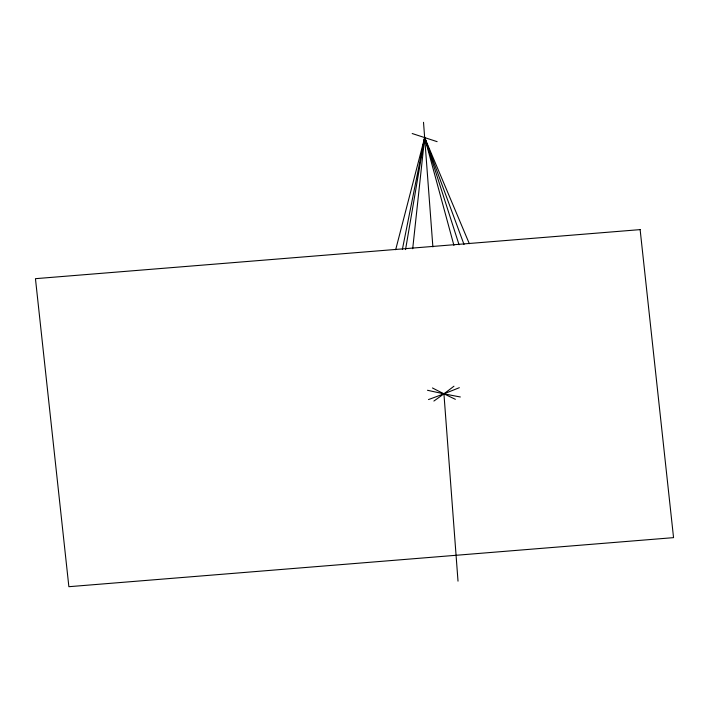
<?xml version="1.0" encoding="UTF-8"?>
<svg xmlns="http://www.w3.org/2000/svg" width="709" height="709" viewBox="0 0 709 709"><rect width="100%" height="100%" fill="white"/><g stroke="black" fill="none" stroke-linecap="round" stroke-linejoin="round"><path stroke-width="1.06" d="M412.7 248.744L424.664 137.599L469.323 243.701M405.539 249.612L424.664 137.599L464.014 244.463M402.358 249.462L424.664 137.599L459.042 244.729M395.675 249.736L424.664 137.599L453.92 245.394M412.195 133.531L437.134 141.658M423.512 122.302L432.88 246.918M443.923 393.787L458.014 581.15M460.345 396.978A1059.849 797.315 53.5 0 1 427.483 390.269M455.373 399.309A1059.849 557.726 68.9 0 1 432.455 387.956M459.335 387.681A1059.849 782.045 -63.6 0 1 428.493 399.566M453.955 386.21A1059.849 535.676 -78.4 0 1 433.881 401.055M640.13 229.619L35.45 278.672L68.87 586.697L673.55 537.644L640.13 229.619"/></g></svg>
